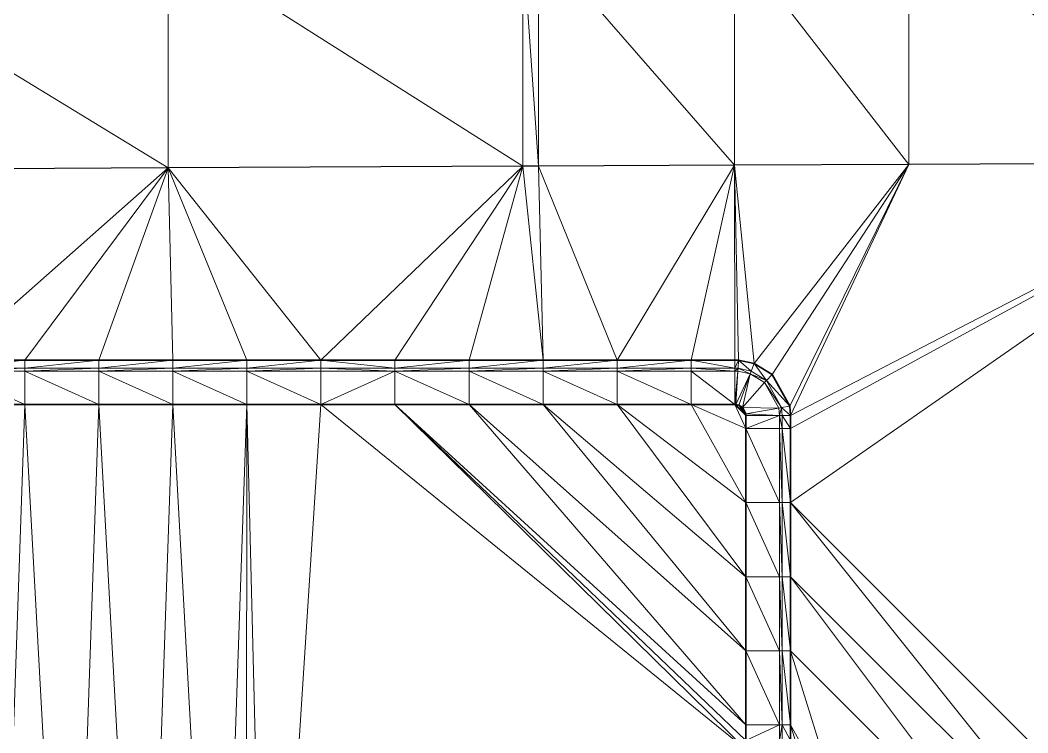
# Model space of a CAD drawing. Header units: metres. Extents: x 246428 to 246884, y 7418966 to 7419490.
# Drawn here: x 246736.88 to 246750.48, y 7419426.48 to 7419436.09 of the extents above; entities that cross this region are included whole.
import ezdxf

# ---------------------------------------------------------------- set-up
doc = ezdxf.new("R2010")
doc.units = ezdxf.units.M
doc.linetypes.add('blank name', pattern=[0])
doc.linetypes.add('HIDDEN', pattern=[9.525, 6.35, -3.175])
doc.layers.add('_12D_UNMAPPED', color=7, linetype='Continuous')
doc.layers.add('BATTER', color=250, linetype='HIDDEN', lineweight=25)
for name, color, linetype, lineweight, true_color in [('KERB_BACK', 7, 'Continuous', 35, 0x5fd2ff), ('KERB_LINE', 7, 'Continuous', 18, 0xb9b9b9), ('KERB_LIP', 7, 'Continuous', 35, 0x5fd2ff), ('KERB_TOP', 7, 'Continuous', 18, 0xb9b9b9)]:
    doc.layers.add(name, color=color, linetype=linetype, lineweight=lineweight, true_color=true_color)

msp = doc.modelspace()

# ---------------------------------------------------------------- linework, layer by layer
at = {"layer": '_12D_UNMAPPED', "color": 3, "linetype": 'blank name', "lineweight": 0}
for points in [[(246733.878, 7419437.147, 34.467), (246738.878, 7419437.159, 34.545), (246738.878, 7419434.097, 35.31)], [(246733.878, 7419437.147, 34.467), (246738.878, 7419434.097, 35.31), (246733.878, 7419434.072, 35.235)], [(246738.878, 7419437.159, 34.545), (246743.668, 7419437.171, 34.62), (246743.668, 7419434.12, 35.382)], [(246738.878, 7419434.097, 35.31), (246738.878, 7419437.159, 34.545), (246743.668, 7419434.12, 35.382)], [(246743.668, 7419437.171, 34.62), (246743.878, 7419437.171, 34.623), (246743.878, 7419434.121, 35.385)], [(246743.668, 7419437.171, 34.62), (246743.878, 7419434.121, 35.385), (246743.668, 7419434.12, 35.382)], [(246743.878, 7419437.171, 34.623), (246746.522, 7419437.178, 34.658), (246746.522, 7419434.133, 35.419)], [(246743.878, 7419437.171, 34.623), (246746.522, 7419434.133, 35.419), (246743.878, 7419434.121, 35.385)], [(246746.522, 7419437.178, 34.658), (246748.878, 7419437.183, 34.686), (246748.878, 7419434.145, 35.445)], [(246746.522, 7419437.178, 34.658), (246748.878, 7419434.145, 35.445), (246746.522, 7419434.133, 35.419)], [(246748.878, 7419437.183, 34.686), (246753.878, 7419437.195, 34.749), (246753.878, 7419434.169, 35.506)], [(246748.878, 7419437.183, 34.686), (246753.878, 7419434.169, 35.506), (246748.878, 7419434.145, 35.445)], [(246740.94, 7419431.505, 35.383), (246738.878, 7419434.097, 35.31), (246743.668, 7419434.12, 35.382)], [(246741.94, 7419431.505, 35.402), (246740.94, 7419431.505, 35.383), (246743.668, 7419434.12, 35.382)], [(246742.94, 7419431.505, 35.42), (246741.94, 7419431.505, 35.402), (246743.668, 7419434.12, 35.382)], [(246743.94, 7419431.505, 35.438), (246742.94, 7419431.505, 35.42), (246743.668, 7419434.12, 35.382)], [(246743.878, 7419434.121, 35.385), (246743.94, 7419431.505, 35.438), (246743.668, 7419434.12, 35.382)], [(246746.522, 7419434.133, 35.419), (246744.94, 7419431.505, 35.456), (246743.878, 7419434.121, 35.385)], [(246744.94, 7419431.505, 35.456), (246743.94, 7419431.505, 35.438), (246743.878, 7419434.121, 35.385)], [(246745.94, 7419431.505, 35.475), (246744.94, 7419431.505, 35.456), (246746.522, 7419434.133, 35.419)], [(246746.53, 7419431.505, 35.485), (246745.94, 7419431.505, 35.475), (246746.522, 7419434.133, 35.419)], [(246748.878, 7419434.145, 35.445), (246746.789, 7419431.459, 35.486), (246746.522, 7419434.133, 35.419)], [(246746.789, 7419431.459, 35.486), (246746.58, 7419431.504, 35.486), (246746.522, 7419434.133, 35.419)], [(246746.58, 7419431.504, 35.486), (246746.53, 7419431.505, 35.485), (246746.522, 7419434.133, 35.419)], [(246747.032, 7419431.312, 35.487), (246746.789, 7419431.459, 35.486), (246748.878, 7419434.145, 35.445)], [(246747.269, 7419430.882, 35.489), (246747.032, 7419431.312, 35.487), (246748.878, 7419434.145, 35.445)], [(246747.28, 7419430.755, 35.49), (246747.269, 7419430.882, 35.489), (246748.878, 7419434.145, 35.445)], [(246753.878, 7419434.169, 35.506), (246747.28, 7419430.755, 35.49), (246748.878, 7419434.145, 35.445)], [(246752.262, 7419424.605, 35.659), (246747.28, 7419429.581, 35.501), (246753.878, 7419434.169, 35.506)], [(246747.28, 7419429.581, 35.501), (246747.28, 7419430.581, 35.491), (246753.878, 7419434.169, 35.506)], [(246747.28, 7419430.581, 35.491), (246747.28, 7419430.755, 35.49), (246753.878, 7419434.169, 35.506)], [(246738.878, 7419434.097, 35.31), (246735.94, 7419431.505, 35.292), (246733.878, 7419434.072, 35.235)], [(246736.94, 7419431.505, 35.31), (246735.94, 7419431.505, 35.292), (246738.878, 7419434.097, 35.31)], [(246737.94, 7419431.505, 35.329), (246736.94, 7419431.505, 35.31), (246738.878, 7419434.097, 35.31)], [(246738.94, 7419431.505, 35.347), (246737.94, 7419431.505, 35.329), (246738.878, 7419434.097, 35.31)], [(246740.94, 7419431.505, 35.383), (246739.94, 7419431.505, 35.365), (246738.878, 7419434.097, 35.31)], [(246739.94, 7419431.505, 35.365), (246738.94, 7419431.505, 35.347), (246738.878, 7419434.097, 35.31)], [(246736.94, 7419431.395, 35.31), (246735.94, 7419431.395, 35.292), (246736.94, 7419431.505, 35.31)], [(246736.94, 7419431.505, 35.31), (246735.94, 7419431.395, 35.292), (246735.94, 7419431.505, 35.292)], [(246736.94, 7419431.355, 35.16), (246735.94, 7419431.355, 35.142), (246736.94, 7419431.395, 35.31)], [(246736.94, 7419431.395, 35.31), (246735.94, 7419431.355, 35.142), (246735.94, 7419431.395, 35.292)], [(246737.94, 7419431.395, 35.329), (246736.94, 7419431.395, 35.31), (246737.94, 7419431.505, 35.329)], [(246737.94, 7419431.505, 35.329), (246736.94, 7419431.395, 35.31), (246736.94, 7419431.505, 35.31)], [(246737.94, 7419431.355, 35.179), (246736.94, 7419431.355, 35.16), (246737.94, 7419431.395, 35.329)], [(246737.94, 7419431.395, 35.329), (246736.94, 7419431.355, 35.16), (246736.94, 7419431.395, 35.31)], [(246738.94, 7419431.395, 35.347), (246737.94, 7419431.395, 35.329), (246738.94, 7419431.505, 35.347)], [(246738.94, 7419431.505, 35.347), (246737.94, 7419431.395, 35.329), (246737.94, 7419431.505, 35.329)], [(246738.94, 7419431.355, 35.197), (246737.94, 7419431.355, 35.179), (246738.94, 7419431.395, 35.347)], [(246738.94, 7419431.395, 35.347), (246737.94, 7419431.355, 35.179), (246737.94, 7419431.395, 35.329)], [(246739.94, 7419431.395, 35.365), (246738.94, 7419431.395, 35.347), (246739.94, 7419431.505, 35.365)], [(246739.94, 7419431.505, 35.365), (246738.94, 7419431.395, 35.347), (246738.94, 7419431.505, 35.347)], [(246739.94, 7419431.355, 35.215), (246738.94, 7419431.355, 35.197), (246739.94, 7419431.395, 35.365)], [(246739.94, 7419431.395, 35.365), (246738.94, 7419431.355, 35.197), (246738.94, 7419431.395, 35.347)], [(246740.94, 7419431.395, 35.383), (246739.94, 7419431.395, 35.365), (246740.94, 7419431.505, 35.383)], [(246740.94, 7419431.505, 35.383), (246739.94, 7419431.395, 35.365), (246739.94, 7419431.505, 35.365)], [(246740.94, 7419431.355, 35.233), (246739.94, 7419431.355, 35.215), (246740.94, 7419431.395, 35.383)], [(246740.94, 7419431.395, 35.383), (246739.94, 7419431.355, 35.215), (246739.94, 7419431.395, 35.365)], [(246741.94, 7419431.395, 35.402), (246740.94, 7419431.505, 35.383), (246741.94, 7419431.505, 35.402)], [(246740.94, 7419431.395, 35.383), (246740.94, 7419431.505, 35.383), (246741.94, 7419431.395, 35.402)], [(246740.94, 7419431.355, 35.233), (246740.94, 7419431.395, 35.383), (246741.94, 7419431.355, 35.252)], [(246741.94, 7419431.355, 35.252), (246740.94, 7419431.395, 35.383), (246741.94, 7419431.395, 35.402)], [(246742.94, 7419431.395, 35.42), (246741.94, 7419431.395, 35.402), (246742.94, 7419431.505, 35.42)], [(246742.94, 7419431.505, 35.42), (246741.94, 7419431.395, 35.402), (246741.94, 7419431.505, 35.402)], [(246742.94, 7419431.355, 35.27), (246741.94, 7419431.355, 35.252), (246742.94, 7419431.395, 35.42)], [(246742.94, 7419431.395, 35.42), (246741.94, 7419431.355, 35.252), (246741.94, 7419431.395, 35.402)], [(246743.94, 7419431.395, 35.438), (246742.94, 7419431.395, 35.42), (246743.94, 7419431.505, 35.438)], [(246743.94, 7419431.505, 35.438), (246742.94, 7419431.395, 35.42), (246742.94, 7419431.505, 35.42)], [(246743.94, 7419431.355, 35.288), (246742.94, 7419431.355, 35.27), (246743.94, 7419431.395, 35.438)], [(246743.94, 7419431.395, 35.438), (246742.94, 7419431.355, 35.27), (246742.94, 7419431.395, 35.42)], [(246744.94, 7419431.395, 35.456), (246743.94, 7419431.395, 35.438), (246744.94, 7419431.505, 35.456)], [(246744.94, 7419431.505, 35.456), (246743.94, 7419431.395, 35.438), (246743.94, 7419431.505, 35.438)], [(246744.94, 7419431.355, 35.306), (246743.94, 7419431.355, 35.288), (246744.94, 7419431.395, 35.456)], [(246744.94, 7419431.395, 35.456), (246743.94, 7419431.355, 35.288), (246743.94, 7419431.395, 35.438)], [(246745.94, 7419431.395, 35.475), (246744.94, 7419431.395, 35.456), (246745.94, 7419431.505, 35.475)], [(246745.94, 7419431.505, 35.475), (246744.94, 7419431.395, 35.456), (246744.94, 7419431.505, 35.456)], [(246745.94, 7419431.355, 35.325), (246744.94, 7419431.355, 35.306), (246745.94, 7419431.395, 35.475)], [(246745.94, 7419431.395, 35.475), (246744.94, 7419431.355, 35.306), (246744.94, 7419431.395, 35.456)], [(246746.53, 7419431.505, 35.485), (246746.53, 7419431.395, 35.485), (246745.94, 7419431.505, 35.475)], [(246746.53, 7419431.395, 35.485), (246745.94, 7419431.395, 35.475), (246745.94, 7419431.505, 35.475)], [(246746.53, 7419431.395, 35.485), (246746.53, 7419431.355, 35.335), (246745.94, 7419431.395, 35.475)], [(246746.53, 7419431.355, 35.335), (246745.94, 7419431.355, 35.325), (246745.94, 7419431.395, 35.475)], [(246746.58, 7419431.504, 35.486), (246746.53, 7419431.395, 35.485), (246746.53, 7419431.505, 35.485)], [(246746.572, 7419431.394, 35.486), (246746.53, 7419431.395, 35.485), (246746.58, 7419431.504, 35.486)], [(246746.572, 7419431.394, 35.486), (246746.53, 7419431.355, 35.335), (246746.53, 7419431.395, 35.485)], [(246746.57, 7419431.354, 35.336), (246746.53, 7419431.355, 35.335), (246746.572, 7419431.394, 35.486)], [(246746.737, 7419431.318, 35.336), (246746.57, 7419431.354, 35.336), (246746.572, 7419431.394, 35.486)], [(246746.751, 7419431.356, 35.486), (246746.572, 7419431.394, 35.486), (246746.58, 7419431.504, 35.486)], [(246746.751, 7419431.356, 35.486), (246746.737, 7419431.318, 35.336), (246746.572, 7419431.394, 35.486)], [(246746.789, 7419431.459, 35.486), (246746.751, 7419431.356, 35.486), (246746.58, 7419431.504, 35.486)], [(246746.958, 7419431.231, 35.487), (246746.751, 7419431.356, 35.486), (246746.789, 7419431.459, 35.486)], [(246747.032, 7419431.312, 35.487), (246746.958, 7419431.231, 35.487), (246746.789, 7419431.459, 35.486)], [(246736.94, 7419430.905, 35.185), (246735.94, 7419430.905, 35.167), (246735.94, 7419431.355, 35.142)], [(246736.94, 7419431.355, 35.16), (246736.94, 7419430.905, 35.185), (246735.94, 7419431.355, 35.142)], [(246737.94, 7419430.905, 35.204), (246736.94, 7419430.905, 35.185), (246736.94, 7419431.355, 35.16)], [(246737.94, 7419431.355, 35.179), (246737.94, 7419430.905, 35.204), (246736.94, 7419431.355, 35.16)], [(246738.94, 7419430.905, 35.222), (246737.94, 7419430.905, 35.204), (246737.94, 7419431.355, 35.179)], [(246738.94, 7419431.355, 35.197), (246738.94, 7419430.905, 35.222), (246737.94, 7419431.355, 35.179)], [(246739.94, 7419430.905, 35.24), (246738.94, 7419430.905, 35.222), (246738.94, 7419431.355, 35.197)], [(246739.94, 7419431.355, 35.215), (246739.94, 7419430.905, 35.24), (246738.94, 7419431.355, 35.197)], [(246740.94, 7419431.355, 35.233), (246740.94, 7419430.905, 35.258), (246739.94, 7419431.355, 35.215)], [(246740.94, 7419430.905, 35.258), (246739.94, 7419430.905, 35.24), (246739.94, 7419431.355, 35.215)], [(246740.94, 7419430.905, 35.258), (246740.94, 7419431.355, 35.233), (246741.94, 7419431.355, 35.252)], [(246741.94, 7419430.905, 35.277), (246740.94, 7419430.905, 35.258), (246741.94, 7419431.355, 35.252)], [(246742.94, 7419431.355, 35.27), (246742.94, 7419430.905, 35.295), (246741.94, 7419431.355, 35.252)], [(246742.94, 7419430.905, 35.295), (246741.94, 7419430.905, 35.277), (246741.94, 7419431.355, 35.252)], [(246743.94, 7419431.355, 35.288), (246743.94, 7419430.905, 35.313), (246742.94, 7419431.355, 35.27)], [(246743.94, 7419430.905, 35.313), (246742.94, 7419430.905, 35.295), (246742.94, 7419431.355, 35.27)], [(246744.94, 7419431.355, 35.306), (246744.94, 7419430.905, 35.331), (246743.94, 7419431.355, 35.288)], [(246744.94, 7419430.905, 35.331), (246743.94, 7419430.905, 35.313), (246743.94, 7419431.355, 35.288)], [(246745.94, 7419431.355, 35.325), (246745.94, 7419430.905, 35.35), (246744.94, 7419431.355, 35.306)], [(246745.94, 7419430.905, 35.35), (246744.94, 7419430.905, 35.331), (246744.94, 7419431.355, 35.306)], [(246746.53, 7419430.905, 35.36), (246745.94, 7419430.905, 35.35), (246745.94, 7419431.355, 35.325)], [(246746.53, 7419431.355, 35.335), (246746.53, 7419430.905, 35.36), (246745.94, 7419431.355, 35.325)], [(246746.57, 7419431.354, 35.336), (246746.53, 7419430.905, 35.36), (246746.53, 7419431.355, 35.335)], [(246746.54, 7419430.905, 35.361), (246746.53, 7419430.905, 35.36), (246746.57, 7419431.354, 35.336)], [(246746.737, 7419431.318, 35.336), (246746.54, 7419430.905, 35.361), (246746.57, 7419431.354, 35.336)], [(246746.581, 7419430.896, 35.361), (246746.54, 7419430.905, 35.361), (246746.737, 7419431.318, 35.336)], [(246746.63, 7419430.867, 35.362), (246746.581, 7419430.896, 35.361), (246746.737, 7419431.318, 35.336)], [(246746.931, 7419431.201, 35.337), (246746.63, 7419430.867, 35.362), (246746.737, 7419431.318, 35.336)], [(246746.958, 7419431.231, 35.487), (246746.737, 7419431.318, 35.336), (246746.751, 7419431.356, 35.486)], [(246746.931, 7419431.201, 35.337), (246746.737, 7419431.318, 35.336), (246746.958, 7419431.231, 35.487)], [(246747.269, 7419430.882, 35.489), (246746.958, 7419431.231, 35.487), (246747.032, 7419431.312, 35.487)], [(246747.121, 7419430.857, 35.339), (246746.63, 7419430.867, 35.362), (246746.931, 7419431.201, 35.337)], [(246747.16, 7419430.864, 35.489), (246746.931, 7419431.201, 35.337), (246746.958, 7419431.231, 35.487)], [(246747.121, 7419430.857, 35.339), (246746.931, 7419431.201, 35.337), (246747.16, 7419430.864, 35.489)], [(246747.16, 7419430.864, 35.489), (246746.958, 7419431.231, 35.487), (246747.269, 7419430.882, 35.489)], [(246736.94, 7419430.905, 35.185), (246736.552, 7419419.755, 35.29), (246735.94, 7419430.905, 35.167)], [(246737.552, 7419419.755, 35.308), (246736.552, 7419419.755, 35.29), (246736.94, 7419430.905, 35.185)], [(246737.94, 7419430.905, 35.204), (246737.552, 7419419.755, 35.308), (246736.94, 7419430.905, 35.185)], [(246738.552, 7419419.755, 35.326), (246737.552, 7419419.755, 35.308), (246737.94, 7419430.905, 35.204)], [(246738.94, 7419430.905, 35.222), (246738.552, 7419419.755, 35.326), (246737.94, 7419430.905, 35.204)], [(246739.552, 7419419.755, 35.345), (246738.552, 7419419.755, 35.326), (246738.94, 7419430.905, 35.222)], [(246739.94, 7419430.905, 35.24), (246739.552, 7419419.755, 35.345), (246738.94, 7419430.905, 35.222)], [(246739.929, 7419419.755, 35.351), (246739.552, 7419419.755, 35.345), (246739.94, 7419430.905, 35.24)], [(246740.218, 7419419.742, 35.357), (246739.929, 7419419.755, 35.351), (246739.94, 7419430.905, 35.24)], [(246740.94, 7419430.905, 35.258), (246740.218, 7419419.742, 35.357), (246739.94, 7419430.905, 35.24)], [(246740.218, 7419419.742, 35.357), (246740.94, 7419430.905, 35.258), (246746.685, 7419426.248, 35.41)], [(246746.685, 7419426.248, 35.41), (246740.94, 7419430.905, 35.258), (246741.94, 7419430.905, 35.277)], [(246746.679, 7419426.581, 35.406), (246746.679, 7419426.37, 35.408), (246741.94, 7419430.905, 35.277)], [(246742.94, 7419430.905, 35.295), (246746.679, 7419426.581, 35.406), (246741.94, 7419430.905, 35.277)], [(246746.679, 7419426.37, 35.408), (246746.685, 7419426.248, 35.41), (246741.94, 7419430.905, 35.277)], [(246746.679, 7419427.581, 35.396), (246746.679, 7419426.581, 35.406), (246742.94, 7419430.905, 35.295)], [(246743.94, 7419430.905, 35.313), (246746.679, 7419427.581, 35.396), (246742.94, 7419430.905, 35.295)], [(246744.94, 7419430.905, 35.331), (246746.679, 7419428.581, 35.386), (246743.94, 7419430.905, 35.313)], [(246746.679, 7419428.581, 35.386), (246746.679, 7419427.581, 35.396), (246743.94, 7419430.905, 35.313)], [(246745.94, 7419430.905, 35.35), (246746.679, 7419429.581, 35.376), (246744.94, 7419430.905, 35.331)], [(246746.679, 7419429.581, 35.376), (246746.679, 7419428.581, 35.386), (246744.94, 7419430.905, 35.331)], [(246746.53, 7419430.905, 35.36), (246746.679, 7419430.581, 35.366), (246745.94, 7419430.905, 35.35)], [(246746.679, 7419430.581, 35.366), (246746.679, 7419429.581, 35.376), (246745.94, 7419430.905, 35.35)], [(246746.54, 7419430.905, 35.361), (246746.679, 7419430.755, 35.365), (246746.53, 7419430.905, 35.36)], [(246746.679, 7419430.755, 35.365), (246746.679, 7419430.581, 35.366), (246746.53, 7419430.905, 35.36)], [(246746.581, 7419430.896, 35.361), (246746.679, 7419430.755, 35.365), (246746.54, 7419430.905, 35.361)], [(246746.677, 7419430.781, 35.364), (246746.679, 7419430.755, 35.365), (246746.581, 7419430.896, 35.361)], [(246746.63, 7419430.867, 35.362), (246746.677, 7419430.781, 35.364), (246746.581, 7419430.896, 35.361)], [(246746.677, 7419430.781, 35.364), (246746.63, 7419430.867, 35.362), (246747.121, 7419430.857, 35.339)], [(246747.13, 7419430.755, 35.34), (246746.677, 7419430.781, 35.364), (246747.121, 7419430.857, 35.339)], [(246747.13, 7419430.755, 35.34), (246747.121, 7419430.857, 35.339), (246747.16, 7419430.864, 35.489)], [(246747.169, 7419430.755, 35.49), (246747.13, 7419430.755, 35.34), (246747.16, 7419430.864, 35.489)], [(246747.28, 7419430.755, 35.49), (246747.16, 7419430.864, 35.489), (246747.269, 7419430.882, 35.489)], [(246747.169, 7419430.755, 35.49), (246747.16, 7419430.864, 35.489), (246747.28, 7419430.755, 35.49)], [(246746.679, 7419430.755, 35.365), (246746.677, 7419430.781, 35.364), (246747.13, 7419430.755, 35.34)], [(246747.13, 7419430.581, 35.341), (246746.679, 7419430.581, 35.366), (246747.13, 7419430.755, 35.34)], [(246746.679, 7419430.581, 35.366), (246746.679, 7419430.755, 35.365), (246747.13, 7419430.755, 35.34)], [(246747.13, 7419430.581, 35.341), (246747.13, 7419430.755, 35.34), (246747.169, 7419430.581, 35.491)], [(246747.169, 7419430.581, 35.491), (246747.13, 7419430.755, 35.34), (246747.169, 7419430.755, 35.49)], [(246747.169, 7419430.581, 35.491), (246747.169, 7419430.755, 35.49), (246747.28, 7419430.581, 35.491)], [(246747.28, 7419430.581, 35.491), (246747.169, 7419430.755, 35.49), (246747.28, 7419430.755, 35.49)], [(246747.13, 7419429.581, 35.351), (246746.679, 7419430.581, 35.366), (246747.13, 7419430.581, 35.341)], [(246746.679, 7419429.581, 35.376), (246746.679, 7419430.581, 35.366), (246747.13, 7419429.581, 35.351)], [(246747.13, 7419429.581, 35.351), (246747.13, 7419430.581, 35.341), (246747.169, 7419429.581, 35.501)], [(246747.169, 7419429.581, 35.501), (246747.13, 7419430.581, 35.341), (246747.169, 7419430.581, 35.491)], [(246747.169, 7419429.581, 35.501), (246747.169, 7419430.581, 35.491), (246747.28, 7419429.581, 35.501)], [(246747.28, 7419429.581, 35.501), (246747.169, 7419430.581, 35.491), (246747.28, 7419430.581, 35.491)], [(246747.13, 7419428.581, 35.361), (246746.679, 7419429.581, 35.376), (246747.13, 7419429.581, 35.351)], [(246746.679, 7419428.581, 35.386), (246746.679, 7419429.581, 35.376), (246747.13, 7419428.581, 35.361)], [(246747.13, 7419428.581, 35.361), (246747.13, 7419429.581, 35.351), (246747.169, 7419428.581, 35.511)], [(246747.169, 7419428.581, 35.511), (246747.13, 7419429.581, 35.351), (246747.169, 7419429.581, 35.501)], [(246747.169, 7419428.581, 35.511), (246747.169, 7419429.581, 35.501), (246747.28, 7419428.581, 35.511)], [(246747.28, 7419428.581, 35.511), (246747.169, 7419429.581, 35.501), (246747.28, 7419429.581, 35.501)], [(246752.262, 7419424.605, 35.659), (246751.262, 7419424.605, 35.641), (246747.28, 7419429.581, 35.501)], [(246751.262, 7419424.605, 35.641), (246747.28, 7419428.581, 35.511), (246747.28, 7419429.581, 35.501)], [(246746.679, 7419427.581, 35.396), (246746.679, 7419428.581, 35.386), (246747.13, 7419427.581, 35.371)], [(246747.13, 7419427.581, 35.371), (246746.679, 7419428.581, 35.386), (246747.13, 7419428.581, 35.361)], [(246747.13, 7419427.581, 35.371), (246747.13, 7419428.581, 35.361), (246747.169, 7419427.581, 35.521)], [(246747.169, 7419427.581, 35.521), (246747.13, 7419428.581, 35.361), (246747.169, 7419428.581, 35.511)], [(246747.169, 7419427.581, 35.521), (246747.169, 7419428.581, 35.511), (246747.28, 7419427.581, 35.521)], [(246747.28, 7419427.581, 35.521), (246747.169, 7419428.581, 35.511), (246747.28, 7419428.581, 35.511)], [(246751.262, 7419424.605, 35.641), (246750.262, 7419424.605, 35.622), (246747.28, 7419428.581, 35.511)], [(246750.262, 7419424.605, 35.622), (246747.28, 7419427.581, 35.521), (246747.28, 7419428.581, 35.511)], [(246746.679, 7419426.581, 35.406), (246746.679, 7419427.581, 35.396), (246747.13, 7419426.581, 35.381)], [(246747.13, 7419426.581, 35.381), (246746.679, 7419427.581, 35.396), (246747.13, 7419427.581, 35.371)], [(246747.13, 7419426.581, 35.381), (246747.13, 7419427.581, 35.371), (246747.169, 7419426.581, 35.531)], [(246747.169, 7419426.581, 35.531), (246747.13, 7419427.581, 35.371), (246747.169, 7419427.581, 35.521)], [(246747.169, 7419426.581, 35.531), (246747.169, 7419427.581, 35.521), (246747.28, 7419426.581, 35.531)], [(246747.28, 7419426.581, 35.531), (246747.169, 7419427.581, 35.521), (246747.28, 7419427.581, 35.521)], [(246750.262, 7419424.605, 35.622), (246747.988, 7419425.309, 35.564), (246747.28, 7419427.581, 35.521)], [(246747.988, 7419425.309, 35.564), (246747.28, 7419426.581, 35.531), (246747.28, 7419427.581, 35.521)], [(246747.13, 7419426.37, 35.383), (246746.679, 7419426.37, 35.408), (246747.13, 7419426.581, 35.381)], [(246746.679, 7419426.37, 35.408), (246746.679, 7419426.581, 35.406), (246747.13, 7419426.581, 35.381)], [(246747.169, 7419426.37, 35.533), (246747.13, 7419426.37, 35.383), (246747.169, 7419426.581, 35.531)], [(246747.13, 7419426.37, 35.383), (246747.13, 7419426.581, 35.381), (246747.169, 7419426.581, 35.531)], [(246747.169, 7419426.37, 35.533), (246747.169, 7419426.581, 35.531), (246747.28, 7419426.37, 35.533)], [(246747.28, 7419426.37, 35.533), (246747.169, 7419426.581, 35.531), (246747.28, 7419426.581, 35.531)], [(246747.528, 7419425.768, 35.551), (246747.28, 7419426.37, 35.533), (246747.28, 7419426.581, 35.531)], [(246747.988, 7419425.309, 35.564), (246747.528, 7419425.768, 35.551), (246747.28, 7419426.581, 35.531)]]:
    msp.add_3dface(points, dxfattribs=at)
at = {"layer": 'BATTER'}
msp.add_polyline3d([(246756.878, 7419434.183, 35.55), (246755.33, 7419434.176, 35.527), (246755.33, 7419434.176, 35.527), (246755.329, 7419434.176, 35.527), (246755.329, 7419434.176, 35.527), (246754.33, 7419434.171, 35.512), (246754.329, 7419434.171, 35.512), (246753.878, 7419434.169, 35.506), (246748.878, 7419434.145, 35.445), (246746.522, 7419434.133, 35.419), (246743.878, 7419434.121, 35.385), (246743.668, 7419434.12, 35.382), (246738.878, 7419434.097, 35.31), (246733.878, 7419434.072, 35.235), (246728.878, 7419434.048, 35.16), (246723.878, 7419434.024, 35.085), (246722.13, 7419434.016, 35.059)], dxfattribs=at)
at = {"layer": 'KERB_BACK'}
msp.add_polyline3d([(246747.28, 7419426.37, 35.533), (246747.28, 7419426.581, 35.531), (246747.28, 7419427.581, 35.521), (246747.28, 7419428.581, 35.511), (246747.28, 7419429.581, 35.501), (246747.28, 7419430.581, 35.491), (246747.28, 7419430.755, 35.49), (246747.269, 7419430.882, 35.489), (246747.032, 7419431.312, 35.487), (246746.789, 7419431.459, 35.486), (246746.58, 7419431.504, 35.486), (246746.53, 7419431.505, 35.485), (246745.94, 7419431.505, 35.475), (246744.94, 7419431.505, 35.456), (246743.94, 7419431.505, 35.438), (246742.94, 7419431.505, 35.42), (246741.94, 7419431.505, 35.402), (246740.94, 7419431.505, 35.383), (246739.94, 7419431.505, 35.365), (246738.94, 7419431.505, 35.347), (246737.94, 7419431.505, 35.329), (246736.94, 7419431.505, 35.31), (246735.94, 7419431.505, 35.292)], dxfattribs=at)
at = {"layer": 'KERB_LINE'}
msp.add_polyline3d([(246747.13, 7419426.37, 35.383), (246747.13, 7419426.581, 35.381), (246747.13, 7419427.581, 35.371), (246747.13, 7419428.581, 35.361), (246747.13, 7419429.581, 35.351), (246747.13, 7419430.581, 35.341), (246747.13, 7419430.755, 35.34), (246747.121, 7419430.857, 35.339), (246746.931, 7419431.201, 35.337), (246746.737, 7419431.318, 35.336), (246746.57, 7419431.354, 35.336), (246746.53, 7419431.355, 35.335), (246745.94, 7419431.355, 35.325), (246744.94, 7419431.355, 35.306), (246743.94, 7419431.355, 35.288), (246742.94, 7419431.355, 35.27), (246741.94, 7419431.355, 35.252), (246740.94, 7419431.355, 35.233), (246739.94, 7419431.355, 35.215), (246738.94, 7419431.355, 35.197), (246737.94, 7419431.355, 35.179), (246736.94, 7419431.355, 35.16), (246735.94, 7419431.355, 35.142)], dxfattribs=at)
at = {"layer": 'KERB_LIP'}
msp.add_polyline3d([(246746.679, 7419426.37, 35.408), (246746.679, 7419426.581, 35.406), (246746.679, 7419427.581, 35.396), (246746.679, 7419428.581, 35.386), (246746.679, 7419429.581, 35.376), (246746.679, 7419430.581, 35.366), (246746.679, 7419430.755, 35.365), (246746.677, 7419430.781, 35.364), (246746.63, 7419430.867, 35.362), (246746.581, 7419430.896, 35.361), (246746.54, 7419430.905, 35.361), (246746.53, 7419430.905, 35.36), (246745.94, 7419430.905, 35.35), (246744.94, 7419430.905, 35.331), (246743.94, 7419430.905, 35.313), (246742.94, 7419430.905, 35.295), (246741.94, 7419430.905, 35.277), (246740.94, 7419430.905, 35.258), (246739.94, 7419430.905, 35.24), (246738.94, 7419430.905, 35.222), (246737.94, 7419430.905, 35.204), (246736.94, 7419430.905, 35.185), (246735.94, 7419430.905, 35.167)], dxfattribs=at)
at = {"layer": 'KERB_TOP'}
msp.add_polyline3d([(246747.169, 7419426.37, 35.533), (246747.169, 7419426.581, 35.531), (246747.169, 7419427.581, 35.521), (246747.169, 7419428.581, 35.511), (246747.169, 7419429.581, 35.501), (246747.169, 7419430.581, 35.491), (246747.169, 7419430.755, 35.49), (246747.16, 7419430.864, 35.489), (246746.958, 7419431.231, 35.487), (246746.751, 7419431.356, 35.486), (246746.572, 7419431.394, 35.486), (246746.53, 7419431.395, 35.485), (246745.94, 7419431.395, 35.475), (246744.94, 7419431.395, 35.456), (246743.94, 7419431.395, 35.438), (246742.94, 7419431.395, 35.42), (246741.94, 7419431.395, 35.402), (246740.94, 7419431.395, 35.383), (246739.94, 7419431.395, 35.365), (246738.94, 7419431.395, 35.347), (246737.94, 7419431.395, 35.329), (246736.94, 7419431.395, 35.31), (246735.94, 7419431.395, 35.292)], dxfattribs=at)

doc.saveas('drawing.dxf')
